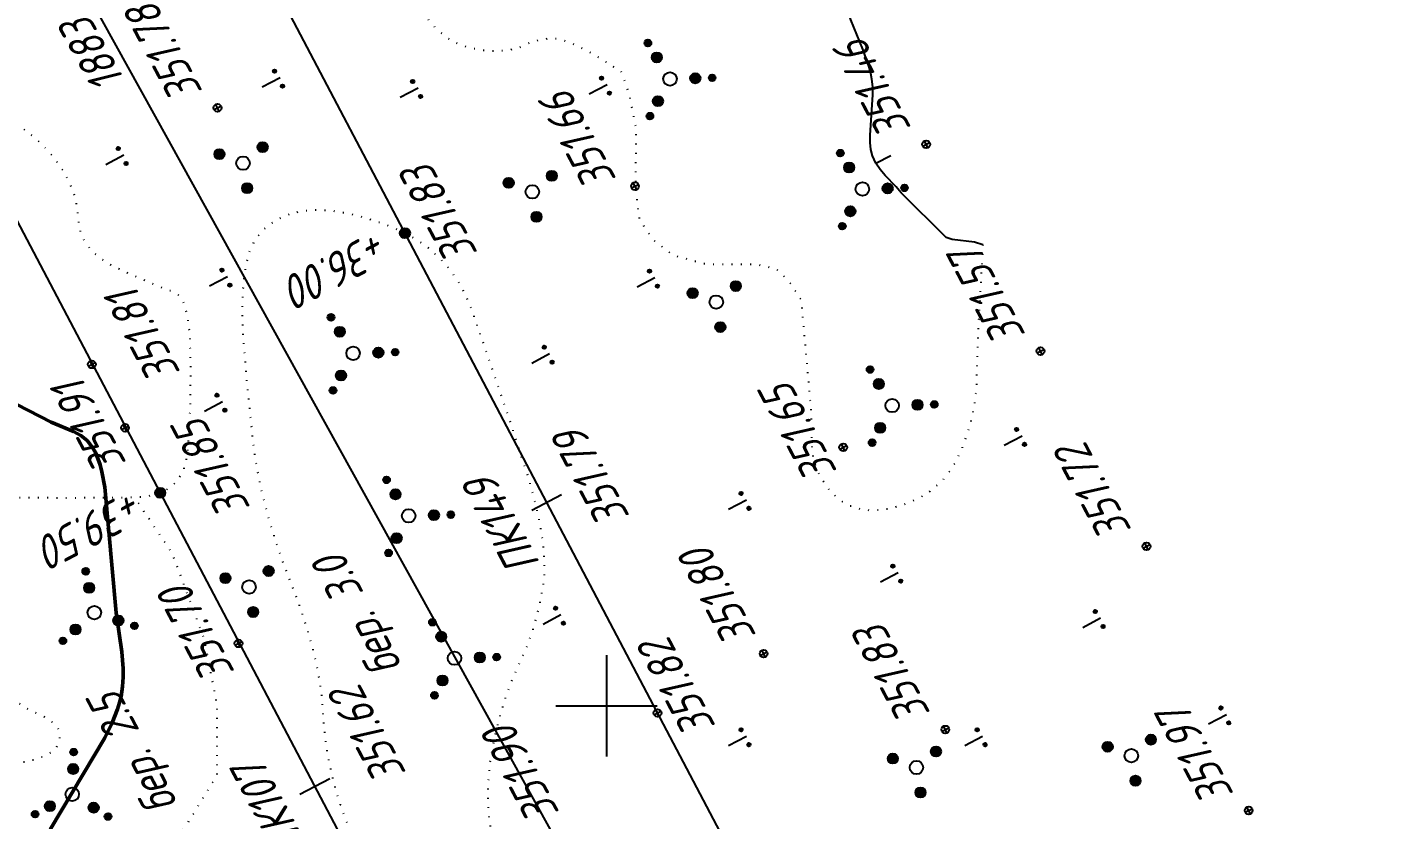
# Model space of a CAD drawing. Extents: x 1517348 to 1518464, y 2188576 to 2190606.
# Drawn here: x 1517931.3 to 1518094.2, y 2189386.5 to 2189480.4 of the extents above; entities that cross this region are included whole.
import ezdxf
from ezdxf.enums import TextEntityAlignment as Align

# ---------------------------------------------------------------- set-up
doc = ezdxf.new("R2010")
doc.units = 0
doc.linetypes.add('ИИDot', pattern=[1, 0, -1])
for name, color, linetype, lineweight in [('ИИ_ГЕОСЕТКА_025', 3, 'Continuous', 25), ('ИИ_КОНТУР_025', 7, 'ИИDot', 25), ('ИИ_ОТМЕТКА_025', 7, 'Continuous', 25), ('ИИ_ПИКЕТАЖ_025', 7, 'Continuous', 25), ('ИИ_РАЗМЕР_025', 7, 'Continuous', 25), ('ИИ_РЕЛЬЕФ_025', 34, 'Continuous', 25), ('ИИ_РЕЛЬЕФ_050', 34, 'Continuous', 50), ('ИИ_ТЕКСТ_025', 7, 'Continuous', 25), ('ИИ_ТРАССА_ТРУБ_025', 7, 'Continuous', 25), ('ИИ_УГОДЬЯ_025', 7, 'Continuous', 25)]:
    doc.layers.add(name, color=color, linetype=linetype, lineweight=lineweight)
doc.styles.add('VNIPISIMPLEXCUR', font='simplex.shx', dxfattribs={"width": 0.8, "oblique": 15})
doc.dimstyles.new('ИИ-2000-м-dm$0', dxfattribs={"dimscale": 2, "dimtxt": 2.5, "dimasz": 2.5, "dimexe": 1.25, "dimexo": 0, "dimgap": 1, "dimtad": 1, "dimtoh": 1, "dimzin": 1, "dimdsep": 46, "dimtxsty": 'VNIPISIMPLEXCUR', "dimblk": 'OBLIQUE', "dimcen": 2.5, "dimaunit": 1, "dimadec": 4, "dimazin": 0, "dimtfac": 1, "dimtmove": 1, "dimatfit": 2, "dimfxl": 1, "dimarcsym": 0})
doc.dimstyles.new('ИИ-2000-м-dm$2', dxfattribs={"dimscale": 2, "dimtxt": 2.5, "dimasz": 2.5, "dimexe": 1.25, "dimexo": 0, "dimgap": 1, "dimtad": 2, "dimtoh": 1, "dimzin": 1, "dimdsep": 46, "dimtxsty": 'VNIPISIMPLEXCUR', "dimcen": 2.5, "dimaunit": 1, "dimazin": 0, "dimtfac": 1, "dimtmove": 1, "dimatfit": 2, "dimfxl": 1, "dimarcsym": 0})

# ---------------------------------------------------------------- blocks, each defined once
blk = doc.blocks.new('PICKET')
at = {"color": 0, "linetype": 'Continuous', "lineweight": 25}
for p, q in [((-0.23, 0), (0.23, 0)), ((0, 0.23), (0, -0.23))]:
    blk.add_line(p, q, dxfattribs=at)
blk.add_circle((0, 0), 0.23, dxfattribs=at)
at = {"color": 0, "linetype": 'Continuous', "style": 'VNIPISIMPLEXCUR', "oblique": 15, "width": 0.8}
blk.add_attdef('OTMETKA', (1.25, 0.3), '', height=2, dxfattribs=at)
at = {"color": 8, "linetype": 'Continuous', "style": 'VNIPISIMPLEXCUR', "oblique": 15, "width": 0.8, "flags": 1}
blk.add_attdef('NOMER', (1.25, -2.7), '', height=2, dxfattribs=at)
blk = doc.blocks.new('ИИ053952')
at = {"linetype": 'Continuous', "lineweight": 25}
h = blk.add_hatch(color=0, dxfattribs=at)
edge = h.paths.add_edge_path()
edge.add_arc((-1.309, 2.13), 0.2, 0, 360)
h = blk.add_hatch(color=0, dxfattribs=at)
edge = h.paths.add_edge_path()
edge.add_arc((-0.785, 1.278), 0.3, 0, 360)
h = blk.add_hatch(color=0, dxfattribs=at)
edge = h.paths.add_edge_path()
edge.add_arc((1.499, 0.041), 0.3, 0, 360)
h = blk.add_hatch(color=0, dxfattribs=at)
edge = h.paths.add_edge_path()
edge.add_arc((2.499, 0.068), 0.2, 0, 360)
h = blk.add_hatch(color=0, dxfattribs=at)
edge = h.paths.add_edge_path()
edge.add_arc((-0.714, -1.319), 0.3, 0, 360)
h = blk.add_hatch(color=0, dxfattribs=at)
edge = h.paths.add_edge_path()
edge.add_arc((-1.19, -2.198), 0.2, 0, 360)
at = {"color": 0, "linetype": 'Continuous', "lineweight": 25}
for centre, radius in [((-1.309, 2.13), 0.2), ((-0.785, 1.278), 0.3), ((0, 0), 0.4), ((1.499, 0.041), 0.3), ((2.499, 0.068), 0.2), ((-0.714, -1.319), 0.3), ((-1.19, -2.198), 0.2)]:
    blk.add_circle(centre, radius, dxfattribs=at)
blk = doc.blocks.new('ИИ05407')
at = {"linetype": 'Continuous', "lineweight": 25}
h = blk.add_hatch(color=0, dxfattribs=at)
edge = h.paths.add_edge_path()
edge.add_arc((-0.5, 0.1), 0.1, 0, 360)
h = blk.add_hatch(color=0, dxfattribs=at)
edge = h.paths.add_edge_path()
edge.add_arc((0.5, 0.1), 0.1, 0, 360)
at = {"color": 0, "linetype": 'Continuous', "lineweight": 25}
blk.add_lwpolyline([(0, 0), (0, 1.2)], dxfattribs=at)
for centre in [(-0.5, 0.1), (0.5, 0.1)]:
    blk.add_circle(centre, 0.1, dxfattribs=at)
blk = doc.blocks.new('ИИ053951')
at = {"linetype": 'Continuous', "lineweight": 25}
h = blk.add_hatch(color=0, dxfattribs=at)
edge = h.paths.add_edge_path()
edge.add_arc((-1.403, 0.53), 0.3, 0, 360)
h = blk.add_hatch(color=0, dxfattribs=at)
edge = h.paths.add_edge_path()
edge.add_arc((1.16, 0.95), 0.3, 0, 360)
h = blk.add_hatch(color=0, dxfattribs=at)
edge = h.paths.add_edge_path()
edge.add_arc((0.243, -1.48), 0.3, 0, 360)
at = {"color": 0, "linetype": 'Continuous', "lineweight": 25}
for centre, radius in [((-1.403, 0.53), 0.3), ((1.16, 0.95), 0.3), ((0, 0), 0.4), ((0.243, -1.48), 0.3)]:
    blk.add_circle(centre, radius, dxfattribs=at)
blk = doc.blocks.new('ИИ15001')
at = {"color": 0, "linetype": 'Continuous', "lineweight": 25}
blk.add_lwpolyline([(0, 1), (0, -1)], dxfattribs=at)
at = {"color": 0, "linetype": 'Continuous', "lineweight": 25, "style": 'VNIPISIMPLEXCUR', "oblique": 15, "width": 0.8}
blk.add_attdef('STATIONING', text='', height=2, dxfattribs=at).set_placement((0, 2), align=Align.CENTER)
at = {"color": 7, "linetype": 'Continuous', "lineweight": 25, "style": 'VNIPISIMPLEXCUR', "oblique": 15, "width": 0.8}
blk.add_attdef('HEIGHT', text='', height=2, dxfattribs=at).set_placement((0, -2), align=Align.TOP_CENTER)
blk = doc.blocks.new('ИИ15002')
at = {"linetype": 'Continuous', "lineweight": 25}
h = blk.add_hatch(color=0, dxfattribs=at)
edge = h.paths.add_edge_path()
edge.add_arc((0, 0), 0.3, 0, 360)
at = {"color": 0, "linetype": 'Continuous', "lineweight": 25}
blk.add_circle((0, 0), 0.3, dxfattribs=at)
at = {"color": 0, "linetype": 'Continuous', "style": 'VNIPISIMPLEXCUR', "oblique": 15, "width": 0.8}
blk.add_attdef('STATIONING', (1, 1.3), '', height=2, rotation=90, dxfattribs=at)
at = {"color": 7, "linetype": 'Continuous', "style": 'VNIPISIMPLEXCUR', "oblique": 15, "width": 0.8}
blk.add_attdef('HEIGHT', text='', height=2, dxfattribs=at).set_placement((0, -1.3), align=Align.TOP_CENTER)
blk = doc.blocks.new('*D23')
at = {"layer": 'Defpoints', "color": 0, "transparency": 16777216}
for p in [(1517433.62, 2190485.82), (1517814.44, 2189993.77), (1517710.22, 2189950.84), (1517583.52, 2189878.79), (1518412.38, 2188627.85)]:
    blk.add_point(p, dxfattribs=at)
at = {"layer": 'ИИ_РАЗМЕР_025', "color": 0, "lineweight": -2, "transparency": 16777216}
for p, q in [((1517701.87, 2189947.56), (1517694.82, 2189960.94)), ((1517709.2, 2189948.67), (1517701.87, 2189947.56))]:
    blk.add_line(p, q, dxfattribs=at)
blk.add_arc((1517718.1, 2189945.8), 9.35, 142.4771, 181.7709, dxfattribs=at)
at = {"layer": 'ИИ_РАЗМЕР_025', "color": 0, "transparency": 16777216}
for points in [[(1517710.25, 2189952), (1517711.11, 2189950.98), (1517713.74, 2189954.07)], [(1517709.4, 2189945.67), (1517708.1, 2189945.35), (1517709.73, 2189941.63)]]:
    blk.add_solid(points, dxfattribs=at)
at = {"layer": 'ИИ_РАЗМЕР_025', "color": 0, "transparency": 16777216, "insert": (1517695.12, 2189953.12), "char_height": 4, "attachment_point": 5, "rotation": 117.7798, "style": 'VNIPISIMPLEXCUR'}
blk.add_mtext("88°41'", dxfattribs=at)
blk = doc.blocks.new('_Oblique')
at = {"color": 0, "linetype": 'ByBlock', "lineweight": -2}
blk.add_line((-0.5, -0.5), (0.5, 0.5), dxfattribs=at)
blk = doc.blocks.new('*D27')
at = {"layer": 'Defpoints', "color": 0, "transparency": 16777216}
for p in [(1517483.76, 2190304.73), (1518396.8, 2188657.42), (1518396.8, 2188657.42)]:
    blk.add_point(p, dxfattribs=at)
at = {"layer": 'ИИ_РАЗМЕР_025', "color": 0, "lineweight": -2, "transparency": 16777216}
for p, q in [((1517483.76, 2190304.73), (1517481.57, 2190303.52)), ((1517483.76, 2190304.73), (1518396.8, 2188657.42)), ((1518396.8, 2188657.42), (1518394.62, 2188656.2))]:
    blk.add_line(p, q, dxfattribs=at)
at = {"layer": 'ИИ_РАЗМЕР_025', "color": 0, "lineweight": -2, "transparency": 16777216, "xscale": 4, "yscale": 4, "zscale": 4}
for p, rotation in [((1517483.76, 2190304.73), 118.9980081626661), ((1518396.8, 2188657.42), 298.9980081626661)]:
    blk.add_blockref('_Oblique', p, dxfattribs=dict(at, rotation=rotation))
at = {"layer": 'ИИ_РАЗМЕР_025', "color": 0, "transparency": 16777216, "insert": (1517937.66, 2189479.62), "char_height": 4, "attachment_point": 5, "rotation": 118.998, "style": 'VNIPISIMPLEXCUR'}
blk.add_mtext('1883.43', dxfattribs=at)
blk = doc.blocks.new('ИИ05012')
at = {"color": 0, "linetype": 'Continuous', "lineweight": 25, "flags": 128}
for points in [[(0, 3), (0, -3)], [(-3, 0), (3, 0)]]:
    blk.add_lwpolyline(points, dxfattribs=at)
blk = doc.blocks.new('ИИ053296')
at = {"color": 0, "linetype": 'Continuous', "lineweight": 25}
blk.add_lwpolyline([(0, 0), (1, 0)], dxfattribs=at)

msp = doc.modelspace()

# ---------------------------------------------------------------- linework, layer by layer
at = {"layer": 'ИИ_КОНТУР_025', "linetype": 'ИИDot', "flags": 128}
for points in [[(1518000, 2189476.26), (1517997.796, 2189477.57), (1517995.948, 2189478.477), (1517995.158, 2189478.78), (1517994.457, 2189478.982), (1517993.845, 2189479.084), (1517993.323, 2189479.085), (1517991.991, 2189478.872), (1517990.863, 2189478.529), (1517989.561, 2189477.94), (1517988.303, 2189477.663), (1517986.73, 2189477.57), (1517985.028, 2189477.7), (1517983.381, 2189478.089), (1517982.314, 2189478.492), (1517981.284, 2189479.047), (1517980.303, 2189479.792), (1517979.372, 2189480.727), (1517978.49, 2189481.85), (1517977.74, 2189483.044), (1517977.205, 2189484.188), (1517976.883, 2189485.283), (1517976.776, 2189486.328), (1517976.665, 2189487.353), (1517976.331, 2189488.386), (1517975.775, 2189489.427), (1517974.996, 2189490.476), (1517973.791, 2189492.085), (1517972.846, 2189493.748), (1517972.359, 2189494.888), (1517972.184, 2189495.461), (1517972.087, 2189496.028), (1517972.069, 2189496.589), (1517972.129, 2189497.144), (1517972.267, 2189497.692), (1517972.483, 2189498.234), (1517972.778, 2189498.77), (1517973.57, 2189499.823), (1517974.914, 2189501.341), (1517976.388, 2189502.786), (1517977.404, 2189503.732), (1517977.839, 2189504.251), (1517978.212, 2189504.81), (1517978.523, 2189505.408), (1517978.772, 2189506.045), (1517978.96, 2189506.721), (1517979.085, 2189507.436), (1517979.149, 2189508.19), (1517979.135, 2189508.997), (1517979.027, 2189509.872), (1517978.825, 2189510.815), (1517978.528, 2189511.824), (1517978.138, 2189512.902), (1517977.075, 2189515.259), (1517976.402, 2189516.538), (1517975.671, 2189517.771), (1517974.918, 2189518.842), (1517974.143, 2189519.752), (1517973.345, 2189520.5), (1517972.524, 2189521.086), (1517971.682, 2189521.511), (1517970.817, 2189521.774), (1517969.93, 2189521.876), (1517960.542, 2189521.984), (1517959.536, 2189522.058), (1517958.64, 2189522.182), (1517957.854, 2189522.356), (1517957.178, 2189522.579), (1517956.611, 2189522.851), (1517956.154, 2189523.174), (1517954.533, 2189525.09), (1517953.049, 2189526.55), (1517952.62, 2189526.883), (1517952.125, 2189527.171), (1517951.565, 2189527.415), (1517950.248, 2189527.77), (1517948.671, 2189527.947), (1517946.876, 2189527.943), (1517945.121, 2189527.735), (1517943.449, 2189527.317), (1517941.862, 2189526.691), (1517941.099, 2189526.3), (1517940.39, 2189525.851), (1517939.767, 2189525.34), (1517939.23, 2189524.766), (1517938.78, 2189524.13), (1517938.416, 2189523.43), (1517938.138, 2189522.669), (1517937.946, 2189521.844), (1517937.37, 2189515.824), (1517937.171, 2189514.28), (1517937, 2189513.528), (1517936.696, 2189512.777), (1517936.259, 2189512.026), (1517935.688, 2189511.274), (1517934.984, 2189510.523), (1517934.147, 2189509.772), (1517933.177, 2189509.021), (1517930.934, 2189507.565), (1517928.834, 2189506.438), (1517927.874, 2189506.016), (1517926.975, 2189505.687), (1517926.135, 2189505.452), (1517925.356, 2189505.311), (1517922.137, 2189505.126), (1517918.774, 2189504.713), (1517914.651, 2189504.027), (1517912.169, 2189503.436), (1517910.116, 2189502.745), (1517909.251, 2189502.361), (1517908.493, 2189501.952), (1517907.843, 2189501.518), (1517906.781, 2189500.615), (1517905.979, 2189499.693), (1517905.438, 2189498.752), (1517905.266, 2189498.275), (1517905.028, 2189496.797), (1517904.879, 2189494.637), (1517904.878, 2189492.899), (1517905.018, 2189491.875), (1517905.297, 2189491.018), (1517905.717, 2189490.329), (1517906.285, 2189489.803), (1517907.059, 2189489.412), (1517908.047, 2189489.151), (1517909.249, 2189489.021), (1517910.666, 2189488.979), (1517912.297, 2189488.774), (1517914.143, 2189488.365), (1517916.202, 2189487.75), (1517918.372, 2189486.947), (1517919.275, 2189486.507), (1517920.022, 2189486.047), (1517920.613, 2189485.568), (1517921.047, 2189485.068), (1517921.326, 2189484.549), (1517921.449, 2189484.009), (1517921.415, 2189483.45), (1517920.959, 2189480.607), (1517920.781, 2189478.906), (1517920.804, 2189477.708), (1517921.064, 2189476.38), (1517921.56, 2189474.923), (1517922.293, 2189473.336), (1517922.745, 2189472.555), (1517923.25, 2189471.866), (1517923.808, 2189471.269), (1517924.42, 2189470.763), (1517925.084, 2189470.348), (1517925.802, 2189470.025), (1517926.573, 2189469.793), (1517928.245, 2189469.506), (1517929.087, 2189469.252), (1517929.923, 2189468.892), (1517930.753, 2189468.426), (1517931.577, 2189467.853), (1517932.395, 2189467.175), (1517933.207, 2189466.39), (1517934.014, 2189465.499), (1517934.768, 2189464.553), (1517935.426, 2189463.605), (1517935.985, 2189462.653), (1517936.448, 2189461.699), (1517936.813, 2189460.741), (1517937.08, 2189459.781), (1517937.25, 2189458.817), (1517937.418, 2189456.91), (1517937.659, 2189456.022), (1517938.044, 2189455.187), (1517938.574, 2189454.405), (1517939.249, 2189453.676), (1517940.069, 2189453), (1517941.034, 2189452.378), (1517943.279, 2189451.291), (1517946.92, 2189449.72), (1517948.7, 2189449.069), (1517949.131, 2189448.831), (1517949.509, 2189448.402), (1517949.833, 2189447.78), (1517950.104, 2189446.968), (1517950.321, 2189445.963), (1517950.485, 2189444.766), (1517950.595, 2189443.378), (1517950.672, 2189440.147), (1517950.621, 2189435.485), (1517950.402, 2189431.26), (1517950.292, 2189429.949), (1517950.09, 2189428.741), (1517949.723, 2189427.69), (1517949.191, 2189426.796), (1517948.495, 2189426.059), (1517947.633, 2189425.48), (1517946.607, 2189425.057), (1517945.417, 2189424.791), (1517944.061, 2189424.683), (1517935.421, 2189424.627), (1517928.844, 2189424.683), (1517926.569, 2189424.758), (1517924.478, 2189424.922), (1517922.57, 2189425.177), (1517920.845, 2189425.521), (1517919.305, 2189425.955), (1517917.947, 2189426.478), (1517916.773, 2189427.092), (1517914.843, 2189428.504), (1517913.821, 2189429.134), (1517912.716, 2189429.686), (1517911.529, 2189430.159), (1517910.26, 2189430.553), (1517908.908, 2189430.869), (1517907.474, 2189431.107), (1517905.957, 2189431.266), (1517904.428, 2189431.341), (1517902.954, 2189431.326), (1517901.537, 2189431.221), (1517900.176, 2189431.026), (1517898.871, 2189430.742), (1517897.622, 2189430.368), (1517896.429, 2189429.904), (1517895.293, 2189429.351), (1517894.241, 2189428.719), (1517893.301, 2189428.019), (1517892.473, 2189427.253), (1517891.758, 2189426.418), (1517891.155, 2189425.517), (1517890.665, 2189424.548), (1517890.287, 2189423.512), (1517890.021, 2189422.409), (1517889.89, 2189421.326), (1517889.916, 2189420.352), (1517890.099, 2189419.486), (1517890.44, 2189418.728), (1517890.938, 2189418.079), (1517891.593, 2189417.539), (1517892.406, 2189417.107), (1517893.376, 2189416.783), (1517895.563, 2189416.312), (1517897.929, 2189415.975), (1517900.475, 2189415.773), (1517904.572, 2189415.706), (1517912.851, 2189415.689), (1517914.259, 2189415.555), (1517915.457, 2189415.285), (1517916.446, 2189414.881), (1517916.861, 2189414.629), (1517917.872, 2189413.752), (1517920.26, 2189411.17), (1517924.976, 2189405.529), (1517926.192, 2189404.153), (1517927.341, 2189402.941), (1517928.421, 2189401.892), (1517929.434, 2189401.007), (1517930.379, 2189400.286), (1517931.256, 2189399.728), (1517933.422, 2189398.685), (1517933.955, 2189398.345), (1517934.391, 2189397.993), (1517934.73, 2189397.63), (1517934.972, 2189397.256), (1517935.118, 2189396.87), (1517935.166, 2189396.474), (1517935.062, 2189395.722), (1517934.749, 2189395.074), (1517934.227, 2189394.53), (1517933.496, 2189394.091), (1517932.06, 2189393.577), (1517930.254, 2189393.198), (1517928.065, 2189392.898), (1517927.216, 2189392.684), (1517926.298, 2189392.377), (1517924.256, 2189391.483), (1517921.938, 2189390.217), (1517912.322, 2189384.296), (1517904.952, 2189379.839), (1517903.647, 2189378.995)], [(1518044.65, 2189454.64), (1518044.128, 2189445.489), (1518043.925, 2189440.096), (1518043.881, 2189437.832), (1518043.637, 2189435.672), (1518043.148, 2189433.46), (1518042.414, 2189431.197), (1518041.955, 2189430.046), (1518041.419, 2189428.935), (1518040.79, 2189427.918), (1518040.068, 2189426.994), (1518039.252, 2189426.163), (1518038.343, 2189425.425), (1518037.34, 2189424.781), (1518036.245, 2189424.229), (1518035.055, 2189423.771), (1518033.852, 2189423.427), (1518032.713, 2189423.218), (1518031.638, 2189423.144), (1518030.627, 2189423.205), (1518029.681, 2189423.401), (1518028.799, 2189423.733), (1518027.982, 2189424.199), (1518027.229, 2189424.8), (1518026.553, 2189425.489), (1518025.967, 2189426.221), (1518025.472, 2189426.994), (1518025.066, 2189427.809), (1518024.751, 2189428.665), (1518024.526, 2189429.564), (1518024.39, 2189430.504), (1518024.288, 2189435.087), (1518023.125, 2189448.055), (1518021.738, 2189450.211), (1518020.196, 2189451.752), (1518017.807, 2189452.291), (1518014.801, 2189452.291), (1518011.95, 2189452.291), (1518007.943, 2189453.369), (1518005.553, 2189455.217), (1518003.935, 2189457.681), (1518003.473, 2189461.301), (1518003.55, 2189468.385), (1518002.702, 2189472.621), (1518001.75, 2189475.183), (1518000, 2189476.26)], [(1517962.379, 2189458.22), (1517961.405, 2189457.809), (1517960.532, 2189457.331), (1517959.759, 2189456.785), (1517959.088, 2189456.172), (1517958.519, 2189455.492), (1517958.05, 2189454.744), (1517957.682, 2189453.929), (1517957.416, 2189453.047), (1517957.059, 2189451.12), (1517956.85, 2189449.005), (1517956.789, 2189446.701), (1517956.877, 2189444.209), (1517957.335, 2189438.416), (1517958.063, 2189431.383), (1517958.321, 2189429.45), (1517958.664, 2189427.476), (1517959.09, 2189425.462), (1517959.601, 2189423.408), (1517960.196, 2189421.313), (1517960.876, 2189419.177), (1517961.639, 2189417.002), (1517963.327, 2189412.587), (1517964.065, 2189410.467), (1517964.701, 2189408.423), (1517965.236, 2189406.456), (1517965.67, 2189404.566), (1517966.002, 2189402.753), (1517966.233, 2189401.017), (1517966.473, 2189397.743), (1517966.645, 2189396.139), (1517966.879, 2189394.544), (1517967.176, 2189392.96), (1517967.535, 2189391.387), (1517967.956, 2189389.823), (1517968.44, 2189388.27), (1517969.571, 2189385.229), (1517970.79, 2189382.464), (1517972.072, 2189380.008), (1517973.419, 2189377.862), (1517973.704, 2189370.361), (1517972.308, 2189366.526), (1517967.539, 2189362.226), (1517961.02, 2189358.94), (1517952.252, 2189355.849)], [(1517989.512, 2189365.254), (1517987.893, 2189372.221), (1517986.43, 2189377.162), (1517986.643, 2189379.105), (1517986.686, 2189381.176), (1517986.558, 2189383.375), (1517986.097, 2189386.909), (1517985.997, 2189388.137), (1517985.958, 2189389.386), (1517985.981, 2189390.657), (1517986.21, 2189393.262), (1517986.686, 2189395.952), (1517987.327, 2189398.579), (1517988.054, 2189400.991), (1517988.867, 2189403.191), (1517990.641, 2189407.146), (1517991.389, 2189409.298), (1517992.009, 2189411.631), (1517992.501, 2189414.145), (1517992.649, 2189415.523), (1517992.666, 2189417.053), (1517992.553, 2189418.734), (1517992.309, 2189420.566), (1517991.934, 2189422.55), (1517991.429, 2189424.685), (1517990.792, 2189426.971), (1517988.405, 2189434.268), (1517984.092, 2189446.826), (1517983.365, 2189448.595), (1517982.485, 2189450.221), (1517981.451, 2189451.703), (1517980.265, 2189453.041), (1517978.925, 2189454.236), (1517977.431, 2189455.287), (1517975.785, 2189456.195), (1517973.985, 2189456.959), (1517972.162, 2189457.585), (1517970.445, 2189458.077), (1517968.835, 2189458.435), (1517967.331, 2189458.659), (1517965.933, 2189458.75), (1517964.642, 2189458.707), (1517963.458, 2189458.53), (1517962.379, 2189458.22)], [(1517948.703, 2189383.428), (1517953.853, 2189391.831), (1517953.853, 2189400.068), (1517952.307, 2189407.962), (1517948.527, 2189418.087), (1517944.061, 2189424.683)]]:
    msp.add_lwpolyline(points, dxfattribs=at)
at = {"layer": 'ИИ_РЕЛЬЕФ_025', "elevation": 351.5}
msp.add_lwpolyline([(1518044.655, 2189454.63), (1518043.671, 2189454.967), (1518041.022, 2189455.272), (1518040.274, 2189455.522), (1518034.96, 2189460.789), (1518034.355, 2189461.496), (1518033.062, 2189462.843), (1518032.457, 2189463.55), (1518031.935, 2189464.324), (1518031.538, 2189465.198), (1518031.352, 2189465.949), (1518031.268, 2189466.77), (1518031.263, 2189467.646), (1518031.61, 2189472.417), (1518031.581, 2189473.358), (1518031.495, 2189474.269), (1518031.305, 2189475.164), (1518031.049, 2189476.055), (1518030.399, 2189477.822), (1518028.992, 2189481.316), (1518028.709, 2189482.184), (1518028.485, 2189483.05), (1518028.151, 2189485.038), (1518028.018, 2189486.213)], dxfattribs=at)
at = {"layer": 'ИИ_РЕЛЬЕФ_050', "elevation": 352}
msp.add_lwpolyline([(1517934.024, 2189385.374), (1517940.508, 2189396.223), (1517941.379, 2189397.983), (1517942.04, 2189399.624), (1517942.277, 2189400.393), (1517942.444, 2189401.124), (1517942.615, 2189402.294), (1517942.697, 2189403.395), (1517942.705, 2189404.439), (1517942.553, 2189406.399), (1517941.847, 2189411.046), (1517940.532, 2189425.934), (1517940.181, 2189427.758), (1517939.96, 2189428.582), (1517939.704, 2189429.338), (1517939.41, 2189430.019), (1517939.074, 2189430.619), (1517938.414, 2189431.434), (1517937.654, 2189432.053), (1517936.82, 2189432.529), (1517934.153, 2189433.634), (1517917.742, 2189442.029)], dxfattribs=at)
at = {"layer": 'ИИ_ТРАССА_ТРУБ_025', "color": 4}
for points in [[(1518412.378, 2188627.85), (1517433.622, 2190485.815)], [(1518412.378, 2188627.85), (1517433.622, 2190485.815)], [(1518377.009, 2188609.218), (1518355.67, 2188649.72), (1518240.39, 2188868.56), (1518167.68, 2189006.54), (1518028.97, 2189269.84), (1517889.75, 2189534.1), (1517750.65, 2189798.13), (1517720.64, 2189855.08), (1517697.553, 2189898.908)], [(1518377.009, 2188609.218), (1518355.67, 2188649.72), (1518240.39, 2188868.56), (1518167.68, 2189006.54), (1518028.97, 2189269.84), (1517889.75, 2189534.1), (1517750.65, 2189798.13), (1517720.64, 2189855.08), (1517697.553, 2189898.908)]]:
    msp.add_lwpolyline(points, dxfattribs=at)

# ---------------------------------------------------------------- block references
at = {"layer": 'ИИ_ГЕОСЕТКА_025', "xscale": 2, "yscale": 2, "zscale": 2}
msp.add_blockref('ИИ05012', (1518000, 2189400), dxfattribs=at)
at = {"layer": 'ИИ_ОТМЕТКА_025'}
ref = msp.add_blockref('PICKET', (1517953.88, 2189470.87, 351.78), dxfattribs=dict(at, xscale=2, yscale=2, zscale=2, rotation=117.7797222222222))
ref.add_attrib('OTMETKA', '351.78', (1517952.184, 2189472.802, 351.78), dxfattribs={"layer": '0', "color": 0, "height": 4, "rotation": 117.77972, "style": 'VNIPISIMPLEXCUR', "oblique": 15, "width": 0.8})
ref = msp.add_blockref('PICKET', (1518037.92, 2189466.54, 351.46), dxfattribs=dict(at, xscale=2, yscale=2, zscale=2, rotation=117.7797222222222))
ref.add_attrib('OTMETKA', '351.46', (1518036.224, 2189468.472, 351.46), dxfattribs={"layer": '0', "color": 0, "height": 4, "rotation": 117.77972, "style": 'VNIPISIMPLEXCUR', "oblique": 15, "width": 0.8})
ref = msp.add_blockref('PICKET', (1518003.4, 2189461.59, 351.66), dxfattribs=dict(at, xscale=2, yscale=2, zscale=2, rotation=117.7797222222222))
ref.add_attrib('OTMETKA', '351.66', (1518001.259, 2189462.404, 351.66), dxfattribs={"layer": '0', "color": 0, "height": 4, "rotation": 117.77972, "style": 'VNIPISIMPLEXCUR', "oblique": 15, "width": 0.8})
ref = msp.add_blockref('PICKET', (1518051.48, 2189442.04, 351.57), dxfattribs=dict(at, xscale=2, yscale=2, zscale=2, rotation=117.7797222222222))
ref.add_attrib('OTMETKA', '351.57', (1518049.784, 2189443.972, 351.57), dxfattribs={"layer": '0', "color": 0, "height": 4, "rotation": 117.77972, "style": 'VNIPISIMPLEXCUR', "oblique": 15, "width": 0.8})
ref = msp.add_blockref('PICKET', (1517938.979, 2189440.464, 351.81), dxfattribs=dict(at, xscale=2, yscale=2, zscale=2, rotation=117.7797222222222))
ref.add_attrib('OTMETKA', '351.81', (1517949.561, 2189439.506, 351.81), dxfattribs={"layer": '0', "color": 0, "linetype": 'Continuous', "height": 4, "rotation": 117.77972, "style": 'VNIPISIMPLEXCUR', "oblique": 15, "width": 0.8})
ref = msp.add_blockref('PICKET', (1517942.919, 2189432.954, 351.91), dxfattribs=dict(at, xscale=2, yscale=2, zscale=2, rotation=117.7797222222222))
ref.add_attrib('OTMETKA', '351.91', (1517943.158, 2189428.774, 351.91), dxfattribs={"layer": '0', "color": 0, "linetype": 'Continuous', "height": 4, "rotation": 117.77972, "style": 'VNIPISIMPLEXCUR', "oblique": 15, "width": 0.8})
ref = msp.add_blockref('PICKET', (1518028.08, 2189430.64, 351.65), dxfattribs=dict(at, xscale=2, yscale=2, zscale=2, rotation=117.7797222222222))
ref.add_attrib('OTMETKA', '351.65', (1518027.438, 2189427.775, 351.65), dxfattribs={"layer": '0', "color": 0, "height": 4, "rotation": 117.77972, "style": 'VNIPISIMPLEXCUR', "oblique": 15, "width": 0.8})
ref = msp.add_blockref('PICKET', (1518064.05, 2189418.91, 351.72), dxfattribs=dict(at, xscale=2, yscale=2, zscale=2, rotation=117.7797222222222))
ref.add_attrib('OTMETKA', '351.72', (1518062.354, 2189420.842, 351.72), dxfattribs={"layer": '0', "color": 0, "height": 4, "rotation": 117.77972, "style": 'VNIPISIMPLEXCUR', "oblique": 15, "width": 0.8})
ref = msp.add_blockref('PICKET', (1518018.64, 2189406.2, 351.8), dxfattribs=dict(at, xscale=2, yscale=2, zscale=2, rotation=117.7797222222222))
ref.add_attrib('OTMETKA', '351.80', (1518017.845, 2189408.34, 351.8), dxfattribs={"layer": '0', "color": 0, "height": 4, "rotation": 117.77972, "style": 'VNIPISIMPLEXCUR', "oblique": 15, "width": 0.8})
ref = msp.add_blockref('PICKET', (1517956.37, 2189407.405, 351.7), dxfattribs=dict(at, xscale=2, yscale=2, zscale=2, rotation=117.7797222222222))
ref.add_attrib('OTMETKA', '351.70', (1517956.001, 2189404.008), dxfattribs={"layer": '0', "color": 0, "linetype": 'Continuous', "height": 4, "rotation": 117.77972, "style": 'VNIPISIMPLEXCUR', "oblique": 15, "width": 0.8})
ref = msp.add_blockref('PICKET', (1518040.19, 2189397.2, 351.83), dxfattribs=dict(at, xscale=2, yscale=2, zscale=2, rotation=117.7797222222222))
ref.add_attrib('OTMETKA', '351.83', (1518038.494, 2189399.132, 351.83), dxfattribs={"layer": '0', "color": 0, "height": 4, "rotation": 117.77972, "style": 'VNIPISIMPLEXCUR', "oblique": 15, "width": 0.8})
ref = msp.add_blockref('PICKET', (1518006.054, 2189399.173, 351.82), dxfattribs=dict(at, xscale=2, yscale=2, zscale=2, rotation=117.7797222222222))
ref.add_attrib('OTMETKA', '351.82', (1518013.036, 2189397.585, 351.82), dxfattribs={"layer": '0', "color": 0, "linetype": 'Continuous', "height": 4, "rotation": 117.77972, "style": 'VNIPISIMPLEXCUR', "oblique": 15, "width": 0.8})
ref = msp.add_blockref('PICKET', (1518076.17, 2189387.61, 351.97), dxfattribs=dict(at, xscale=2, yscale=2, zscale=2, rotation=117.7797222222222))
ref.add_attrib('OTMETKA', '351.97', (1518074.474, 2189389.542, 351.97), dxfattribs={"layer": '0', "color": 0, "height": 4, "rotation": 117.77972, "style": 'VNIPISIMPLEXCUR', "oblique": 15, "width": 0.8})
ref = msp.add_blockref('PICKET', (1517994.61, 2189384.39, 351.9), dxfattribs=dict(at, xscale=2, yscale=2, zscale=2, rotation=117.7797222222222))
ref.add_attrib('OTMETKA', '351.90', (1517994.503, 2189387.349, 351.9), dxfattribs={"layer": '0', "color": 0, "height": 4, "rotation": 117.77972, "style": 'VNIPISIMPLEXCUR', "oblique": 15, "width": 0.8})
at = {"layer": 'ИИ_ПИКЕТАЖ_025', "color": 4}
ref = msp.add_blockref('ИИ15002', (1517976.109, 2189456.016, 351.83), dxfattribs=dict(at, xscale=2, yscale=2, zscale=2, rotation=117.7797961859177))
ref.add_attrib('STATIONING', '+36.00', (1517972.876, 2189456.574), dxfattribs={"layer": '0', "color": 0, "linetype": 'Continuous', "height": 4, "rotation": 207.7798, "style": 'VNIPISIMPLEXCUR', "oblique": 15, "width": 0.8})
ref.add_attrib('HEIGHT', '351.83', dxfattribs={"layer": '0', "color": 7, "linetype": 'Continuous', "height": 4, "rotation": 117.7798, "style": 'VNIPISIMPLEXCUR', "oblique": 15, "width": 0.8}).set_placement((1517978.409, 2189457.228), align=Align.TOP_CENTER)
ref = msp.add_blockref('ИИ15002', (1517947.092, 2189425.257, 351.85), dxfattribs=dict(at, xscale=2, yscale=2, zscale=2, rotation=117.7815904459177))
ref.add_attrib('STATIONING', '+39.50', (1517943.859, 2189425.814), dxfattribs={"layer": '0', "color": 0, "linetype": 'Continuous', "height": 4, "rotation": 207.78159, "style": 'VNIPISIMPLEXCUR', "oblique": 15, "width": 0.8})
ref.add_attrib('HEIGHT', '351.85', dxfattribs={"layer": '0', "color": 7, "linetype": 'Continuous', "height": 4, "rotation": 117.78159, "style": 'VNIPISIMPLEXCUR', "oblique": 15, "width": 0.8}).set_placement((1517951.437, 2189427.083), align=Align.TOP_CENTER)
ref = msp.add_blockref('ИИ15001', (1517992.911, 2189424.121, 351.79), dxfattribs=dict(at, xscale=2, yscale=2, zscale=2, rotation=117.7798))
ref.add_attrib('STATIONING', 'ПК149', dxfattribs={"layer": '0', "color": 0, "linetype": 'Continuous', "lineweight": 25, "height": 4, "rotation": 117.7798, "style": 'VNIPISIMPLEXCUR', "oblique": 15, "width": 0.8}).set_placement((1517989.372, 2189422.256), align=Align.CENTER)
ref.add_attrib('HEIGHT', '351.79', dxfattribs={"layer": '0', "color": 7, "linetype": 'Continuous', "lineweight": 25, "height": 4, "rotation": 117.7798, "style": 'VNIPISIMPLEXCUR', "oblique": 15, "width": 0.8}).set_placement((1517996.45, 2189425.985), align=Align.TOP_CENTER)
ref = msp.add_blockref('ИИ15001', (1517965.412, 2189390.483, 351.62), dxfattribs=dict(at, xscale=2, yscale=2, zscale=2, rotation=117.7816))
ref.add_attrib('STATIONING', 'ПК107', dxfattribs={"layer": '0', "color": 0, "linetype": 'Continuous', "lineweight": 25, "height": 4, "rotation": 117.7816, "style": 'VNIPISIMPLEXCUR', "oblique": 15, "width": 0.8}).set_placement((1517961.873, 2189388.619), align=Align.CENTER)
ref.add_attrib('HEIGHT', '351.62', dxfattribs={"layer": '0', "color": 7, "linetype": 'Continuous', "lineweight": 25, "height": 4, "rotation": 117.7816, "style": 'VNIPISIMPLEXCUR', "oblique": 15, "width": 0.8}).set_placement((1517969.972, 2189395.542), align=Align.TOP_CENTER)
at = {"layer": 'ИИ_РЕЛЬЕФ_025', "xscale": 2, "yscale": 2, "zscale": 2, "rotation": 27.22748779887693}
msp.add_blockref('ИИ053296', (1518031.935, 2189464.324, 351.5), dxfattribs=at)
at = {"layer": 'ИИ_УГОДЬЯ_025', "xscale": 2, "yscale": 2, "zscale": 2}
for name, p in [('ИИ053952', (1518007.544, 2189474.29)), ('ИИ053951', (1517956.911, 2189464.315)), ('ИИ053952', (1518030.356, 2189461.246)), ('ИИ053951', (1517991.216, 2189460.918)), ('ИИ053951', (1518013.031, 2189447.851)), ('ИИ053952', (1517969.958, 2189441.784)), ('ИИ053952', (1518033.886, 2189435.592)), ('ИИ053952', (1517976.551, 2189422.524)), ('ИИ053951', (1517957.622, 2189414.084)), ('ИИ053952', (1517981.984, 2189405.652)), ('ИИ053951', (1518062.255, 2189394.104)), ('ИИ053951', (1518036.767, 2189392.7))]:
    msp.add_blockref(name, p, dxfattribs=at)
for name, p, rotation in [('ИИ05407', (1517961.298, 2189474.424), 117.7797222222222), ('ИИ05407', (1517977.668, 2189473.199), 117.7797222222222), ('ИИ05407', (1518000.071, 2189473.596), 117.7797222222222), ('ИИ05407', (1517942.754, 2189465.254), 117.7797222222222), ('ИИ05407', (1517955.05, 2189450.852), 117.7797222222222), ('ИИ05407', (1518005.756, 2189450.734), 117.7797222222222), ('ИИ05407', (1517993.27, 2189441.709), 117.7797222222222), ('ИИ05407', (1517954.463, 2189436.023), 117.7797222222222), ('ИИ05407', (1518049.292, 2189431.975), 117.7797222222222), ('ИИ05407', (1518016.611, 2189424.391), 117.7797222222222), ('ИИ05407', (1518034.613, 2189415.776), 117.7797222222222), ('ИИ053952', (1517939.275, 2189411.053), 340.2411449630781), ('ИИ05407', (1517994.61, 2189410.781), 117.7797222222222), ('ИИ05407', (1518058.611, 2189410.391), 117.7797222222222), ('ИИ05407', (1518073.521, 2189398.965), 117.7797222222222), ('ИИ05407', (1518016.611, 2189396.391), 117.7797222222222), ('ИИ05407', (1518044.611, 2189396.391), 117.7797222222222), ('ИИ053952', (1517936.654, 2189389.535), 326.5070492577359)]:
    msp.add_blockref(name, p, dxfattribs=dict(at, rotation=rotation))

# ---------------------------------------------------------------- texts
at = {"layer": 'ИИ_ТЕКСТ_025', "style": 'VNIPISIMPLEXCUR', "oblique": 15, "width": 0.8}
for s, p in [('бер. 3.0', (1517975.879, 2189404.699)), ('бер. 2.5', (1517949.282, 2189388.37))]:
    msp.add_text(s, height=4, rotation=117.77972, dxfattribs=at).set_placement(p)

# ---------------------------------------------------------------- dimensions: what is measured, and where the dimension line sits
at = {"layer": 'ИИ_РАЗМЕР_025'}
dim = msp.add_angular_dim_2l(base=(1517710.224, 2189950.843), line1=((1518412.378, 2188627.85), (1517433.622, 2190485.815)), line2=((1517814.441, 2189993.765), (1517583.525, 2189878.795)), dimstyle='ИИ-2000-м-dm$2', override={"dimtxt": 2, "dimasz": 2, "dimgap": 0.5}, dxfattribs=at)
dim.commit()
dim.dimension.update_dxf_attribs({"geometry": '*D23', "text_midpoint": (1517695.12, 2189953.116), "dimtype": 162})
dim = msp.add_aligned_dim(p1=(1517483.755, 2190304.733), p2=(1518396.803, 2188657.416), distance=0, dimstyle='ИИ-2000-м-dm$0', override={"dimtxt": 2, "dimasz": 2, "dimgap": 0.5, "dimzin": 0}, dxfattribs=at)
dim.commit()
dim.dimension.update_dxf_attribs({"geometry": '*D27', "text_midpoint": (1517937.655, 2189479.62)})

doc.saveas('drawing.dxf')
